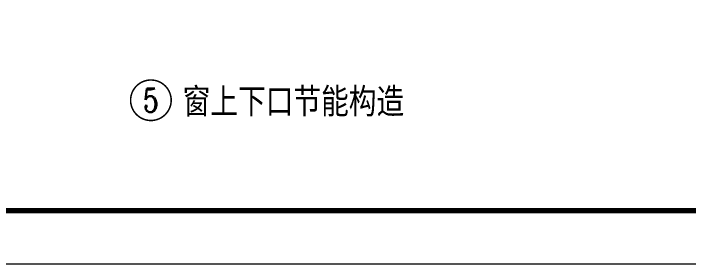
# Model space of a CAD drawing. Extents: x 1738711 to 2346805, y 1189731 to 2516152.
# Drawn here: x 2227759 to 2240397, y 2374307 to 2379017 of the extents above; entities that cross this region are included whole.
import ezdxf
from ezdxf.enums import TextEntityAlignment as Align

# ---------------------------------------------------------------- set-up
doc = ezdxf.new("R2010")
doc.units = 0
doc.header["$LTSCALE"] = 1000
doc.header["$MEASUREMENT"] = 0
for name, color, linetype in [('AXIS', 3, 'Continuous'), ('AXIS_TEXT', 7, 'Continuous'), ('DIM_SYMB', 3, 'Continuous'), ('TK', 4, 'Continuous')]:
    doc.layers.add(name, color=color, linetype=linetype)
doc.styles.add('_TCH_AXIS', font='COMPLEX', dxfattribs={"bigfont": 'GBCBIG'})
doc.styles.add('ST', font='SIMSUN.TTF')
doc.styles.add('宋体', font='SIMSUN.TTF', dxfattribs={"width": 0.75})

# ---------------------------------------------------------------- blocks, each defined once
blk = doc.blocks.new('hjashrtahreahe')
at = {"layer": 'TK', "color": 7, "const_width": 25}
blk.add_lwpolyline([(0, 59400), (84100, 59400), (84100, 0), (0, 0)], close=True, dxfattribs=at)
at = {"layer": 'TK', "color": 3, "const_width": 100}
blk.add_lwpolyline([(2500, 1000), (2500, 58400), (83100, 58400), (83100, 1000)], close=True, dxfattribs=at)
at = {"layer": 'TK', "style": '宋体', "width": 0.75}
for tag, height, p in [('项目负责人', 350, (6003, 57089)), ('专业负责人', 350, (6003, 56224)), ('设计人', 350, (6003, 55419)), ('版号1', 250, (77304, 22193)), ('时间1', 250, (82405, 22193)), ('版号2', 250, (77304, 21593)), ('时间2', 250, (82405, 21593)), ('版号3', 250, (77304, 20993)), ('时间3', 250, (82405, 20993)), ('建筑会签', 0.0001, (78978, 2403)), ('电气会签', 0.0001, (82128, 2403)), ('结构会签', 0.0001, (78978, 1803)), ('暖通会签', 0.0001, (82128, 1803)), ('给排水会签', 0.0001, (78978, 1250)), ('智能化会签', 0.0001, (82128, 1250))]:
    blk.add_attdef(tag, text='', height=height, dxfattribs=at).set_placement(p, align=Align.CENTER)
for tag, p in [('合作设计单位', (80816, 48986)), ('版号说明1', (79854, 22318)), ('版号说明2', (79854, 21718)), ('版号说明3', (79854, 21118)), ('浙江绿储科技有限公司', (80545, 16036)), ('百兆瓦级集中式熔盐储能关键', (80545, 14953)), ('设备研发及制造基地项目', (80545, 14603)), ('1#研发楼', (80545, 13636)), ('图名', (80545, 12436)), ('工程编号', (78978, 11461)), ('子项编号', (82128, 11461)), ('建筑', (78978, 10711)), ('图号', (82128, 10711)), ('施工图', (78978, 9961)), ('2023.03', (82128, 9961)), ('审定', (79353, 8461)), ('审核', (79353, 7711)), ('工程负责', (79353, 6961)), ('专业负责', (79353, 6211)), ('设计', (79353, 5461)), ('制图', (79353, 4711)), ('校对', (79353, 3961))]:
    blk.add_attdef(tag, text='', height=250, dxfattribs=at).set_placement(p, align=Align.MIDDLE_CENTER)

msp = doc.modelspace()

# ---------------------------------------------------------------- linework, layer by layer
at = {"layer": 'AXIS', "const_width": 28.5, "elevation": -6.5}
msp.add_lwpolyline([(2230711.2, 2377389.3, 1), (2229951.2, 2377389.3, 1), (2230711.2, 2377389.3, 1)], format="xyb", dxfattribs=at)

# ---------------------------------------------------------------- block references
msp.add_blockref('hjashrtahreahe', (2169666.1, 2374319.5))

# ---------------------------------------------------------------- texts
at = {"layer": 'AXIS_TEXT', "style": '_TCH_AXIS'}
msp.add_text('5', height=442.7, dxfattribs=at).set_placement((2230183.7, 2377168, -6.5), (2230478.8, 2377168, -6.5), align=Align.FIT)
at = {"layer": 'DIM_SYMB', "color": 7, "style": 'ST', "width": 0.8}
msp.add_text('窗上下口节能构造', height=475, dxfattribs=at).set_placement((2230926.2, 2377136.1, -6.5))

doc.saveas('drawing.dxf')
